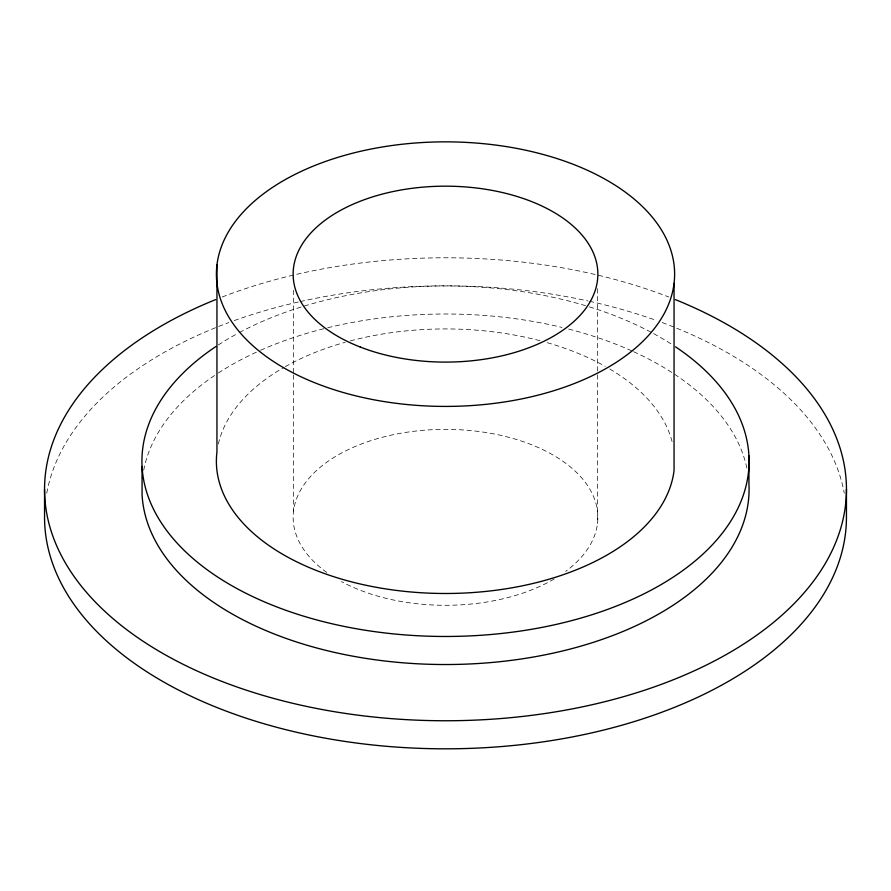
<?xml version="1.0" encoding="UTF-8"?>
<svg xmlns="http://www.w3.org/2000/svg" width="891" height="891" viewBox="0 0 891 891"><rect width="100%" height="100%" fill="white"/><g stroke="black" fill="none" stroke-linecap="round" stroke-linejoin="round"><path stroke-width="0.67" stroke-dasharray="4.46 3.34" d="M597.482 288.662L597.482 373.429M597.482 374.821L597.482 523.518M293.518 290.188L293.518 373.563M293.518 374.955L293.518 511.144M46.744 493.168A400.95 231.482 0 0 1 228.831 322.553M234.188 320.604A400.95 231.482 0 0 1 298.864 301.882M300.222 301.57A400.95 231.482 0 0 1 588.038 300.969M589.408 301.269A400.95 231.482 0 0 1 656.812 320.604M662.169 322.553A400.95 231.482 0 0 1 844.256 493.168M326.83 572.501A152.361 87.964 0 0 1 341.108 453.263A152.361 87.964 0 0 1 548.121 452.305A152.361 87.964 0 0 1 565.674 571.398M554.202 578.961A152.361 87.964 0 0 1 341.509 581.623M222.171 297.015A400.95 231.482 0 0 1 668.829 297.015M143.707 470.281A303.575 175.271 0 0 1 217.07 373.83M218.284 373.028A303.575 175.271 0 0 1 259.27 350.854M260.562 350.274A303.575 175.271 0 0 1 326.362 328.066M327.721 327.732A303.575 175.271 0 0 1 561.954 327.409M568.614 329.057A303.575 175.271 0 0 1 632.365 351.143M633.601 351.7A303.575 175.271 0 0 1 747.349 470.571M218.284 344.973A303.575 175.271 0 0 1 238.198 333.167M239.389 332.532A303.575 175.271 0 0 1 585.51 305.691M589.307 306.849A303.575 175.271 0 0 1 651.343 332.388M653.604 333.602A303.575 175.271 0 0 1 673.206 345.296M218.34 443.996A229.11 132.28 0 0 1 284.029 367.359M285.254 366.669A229.11 132.28 0 0 1 345.185 342.289M350.308 340.885A229.11 132.28 0 0 1 540.547 340.852M547.185 342.667A229.11 132.28 0 0 1 605.178 366.346M609.767 368.997A229.11 132.28 0 0 1 672.716 444.208"/><path stroke-width="1.34" d="M846.45 489.27L846.45 517.326A400.95 231.482 0 0 1 445.5 748.819A400.95 231.482 0 0 1 44.55 517.326L44.55 489.27M748.941 455.925L748.941 483.991A303.575 175.271 0 0 1 454.644 664.452A303.575 175.271 0 0 1 142.059 494.55L142.059 466.483M674.053 283.438A229.11 132.28 0 0 1 317.274 383.754A229.11 132.28 0 0 1 345.185 155.212A229.11 132.28 0 0 1 674.053 283.438L674.053 470.504A229.11 132.28 0 0 1 429.384 593.161A229.11 132.28 0 0 1 216.947 451.904L216.947 264.839M675.4 299.621A400.95 231.482 0 0 1 745.043 643.146A400.95 231.482 0 0 1 145.957 643.146A400.95 231.482 0 0 1 215.6 299.621M675.534 346.833A303.575 175.271 0 0 1 654.618 588.26A303.575 175.271 0 0 1 235.937 588.015A303.575 175.271 0 0 1 215.867 346.566M360.231 347.033A152.361 87.964 0 0 0 597.482 280.32A152.361 87.964 0 0 0 378.786 195.051A152.361 87.964 0 0 0 360.231 347.033"/></g></svg>
